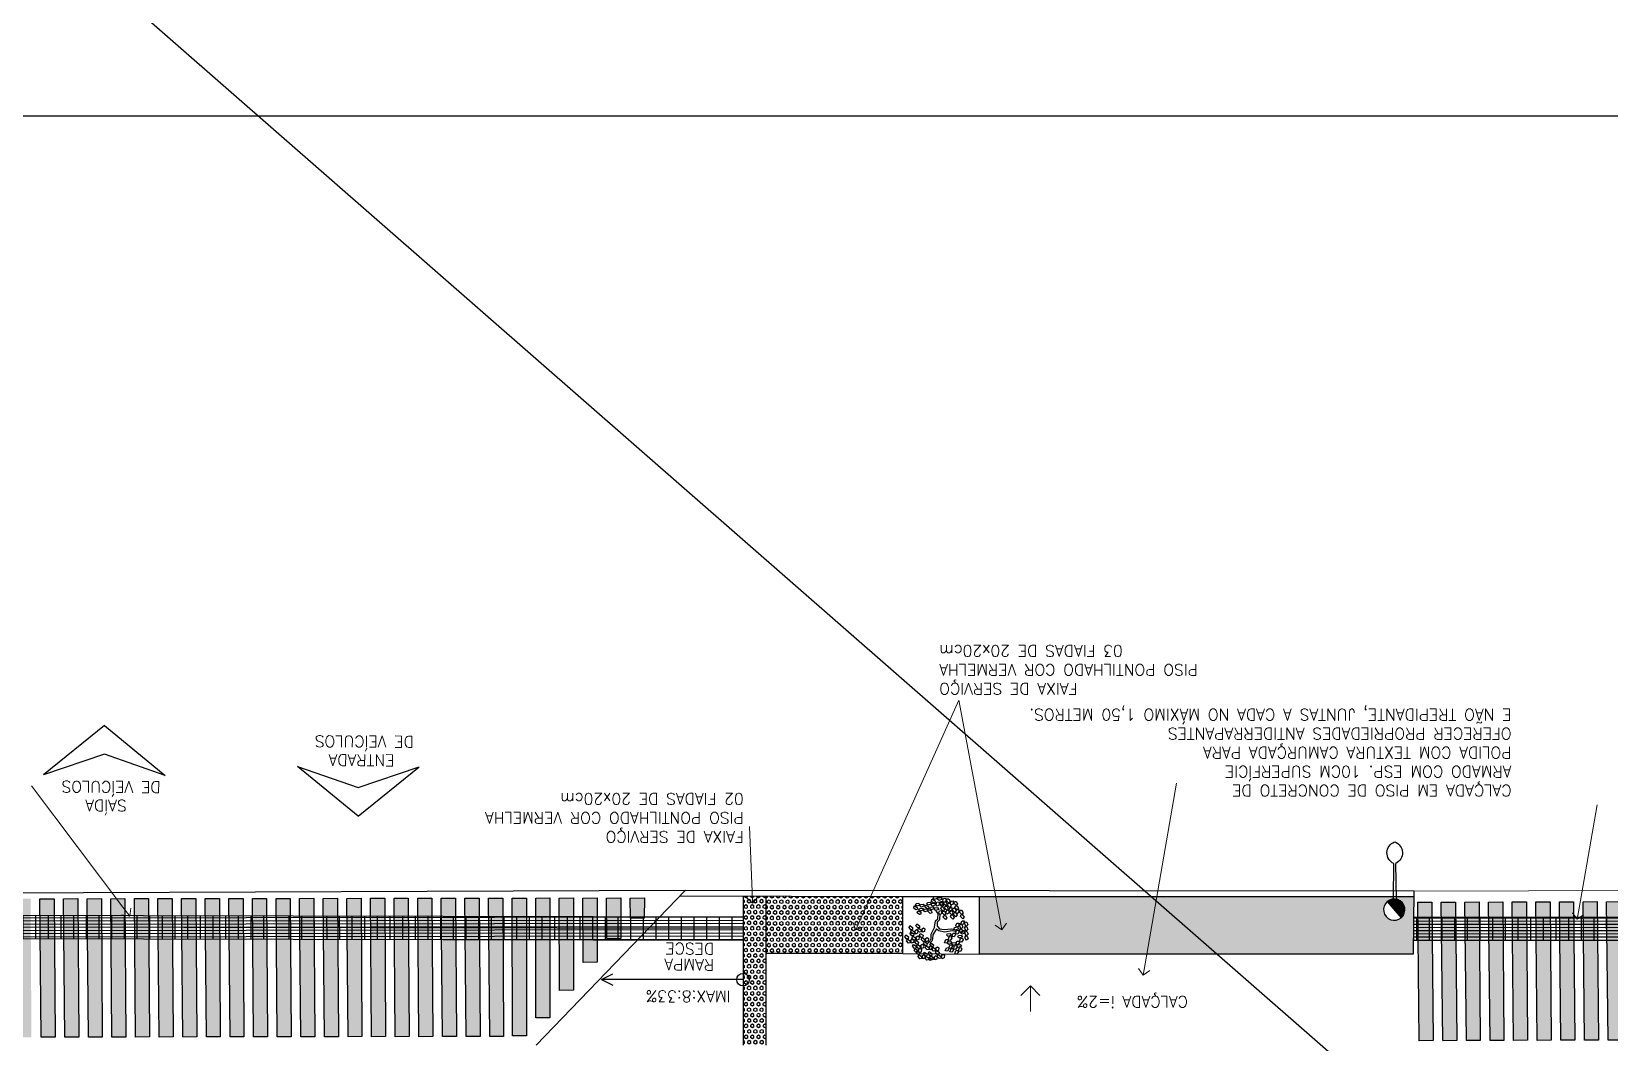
# Model space of a CAD drawing. Extents: x -1057 to 3416, y -340 to 4111.
# Drawn here: x -773.44 to -745.73, y 315.99 to 333.74 of the extents above; entities that cross this region are included whole.
import ezdxf

# ---------------------------------------------------------------- set-up
doc = ezdxf.new("R2010")
doc.units = 0
doc.header["$LTSCALE"] = 50
for name, pattern in [('CONTINU', [0]), ('DGN Style 1', [0.003115, 5.18318e-06, -0.00311]), ('HIDDEN', [9.525, 6.35, -3.175])]:
    doc.linetypes.add(name, pattern=pattern)
doc.layers.add('0.1', color=8, linetype='Continuous', lineweight=13)
doc.layers.add('Margem A3', color=8, linetype='DGN Style 1', lineweight=0)
for name, color, linetype in [('HAC', 1, 'Continuous'), ('luminaria', 10, 'Continuous'), ('medir projeto', 6, 'Continuous'), ('OK', 96, 'Continuous'), ('Poste de cimento', 7, 'Continuous')]:
    doc.layers.add(name, color=color, linetype=linetype)
doc.styles.add('60x100', font='romans.shx', dxfattribs={"height": 0.2})
doc.styles.add('80X50', font='romans.shx')
doc.styles.get("Standard").update_dxf_attribs({"font": 'romans.shx'})
pattern_1 = [(90.064457, (-278.125674, 468.337356), (-0.0549925784, -6.1866e-05), [0.03175, -0.0635]), (210.064457, (-278.125674, 468.337356), (0.027549867, -0.047594037), [0.03175, -0.0635]), (150.064457, (-278.12571, 468.369106), (-0.0274427115, -0.047655903), [0.03175, -0.0635])]

# ---------------------------------------------------------------- blocks, each defined once
blk = doc.blocks.new('poste concreto')
at = {"layer": 'Poste de cimento'}
h = blk.add_hatch(color=256, dxfattribs=at)
h.dxf.hatch_style = 1
h.paths.add_polyline_path([(364866.842, 7758015.357), (364866.767, 7758015.418), (364866.676, 7758015.455), (364866.578, 7758015.47), (364866.48, 7758015.455), (364866.39, 7758015.418), (364866.314, 7758015.357), (364866.254, 7758015.282), (364866.216, 7758015.191), (364866.201, 7758015.093), (364866.956, 7758015.093), (364866.94, 7758015.191), (364866.903, 7758015.282)])
for p, q in [((364866.815, 7758015.406), (364867.773, 7758016.191)), ((364866.886, 7758015.322), (364867.818, 7758016.138)), ((364866.216, 7758015.191), (364866.254, 7758015.282)), ((364866.254, 7758015.282), (364866.314, 7758015.357)), ((364866.314, 7758015.357), (364866.39, 7758015.418)), ((364866.39, 7758015.418), (364866.48, 7758015.455)), ((364866.48, 7758015.455), (364866.578, 7758015.47)), ((364866.578, 7758015.47), (364866.676, 7758015.455)), ((364866.676, 7758015.455), (364866.767, 7758015.418)), ((364866.767, 7758015.418), (364866.842, 7758015.357)), ((364866.842, 7758015.357), (364866.903, 7758015.282)), ((364866.903, 7758015.282), (364866.94, 7758015.191)), ((364866.201, 7758015.093), (364866.216, 7758015.191)), ((364866.216, 7758014.995), (364866.201, 7758015.093)), ((364866.956, 7758015.093), (364866.201, 7758015.093)), ((364866.254, 7758014.904), (364866.216, 7758014.995)), ((364866.314, 7758014.829), (364866.254, 7758014.904)), ((364866.39, 7758014.768), (364866.314, 7758014.829)), ((364866.48, 7758014.731), (364866.39, 7758014.768)), ((364866.578, 7758014.716), (364866.48, 7758014.731)), ((364866.676, 7758014.731), (364866.578, 7758014.716)), ((364866.767, 7758014.768), (364866.676, 7758014.731)), ((364866.842, 7758014.829), (364866.767, 7758014.768)), ((364866.903, 7758014.904), (364866.842, 7758014.829)), ((364866.94, 7758014.995), (364866.903, 7758014.904)), ((364866.94, 7758015.191), (364866.956, 7758015.093)), ((364866.956, 7758015.093), (364866.94, 7758014.995))]:
    blk.add_line(p, q, dxfattribs=at)
for centre, start, end in [((364868.17, 7758016.298), 60.7351, 195.0987), ((364867.989, 7758016.511), 245.3971, 19.7607)]:
    blk.add_arc(centre, 0.411, start, end, dxfattribs=at)
blk = doc.blocks.new('L', base_point=(1.368, 0.591))
at = {"color": 3, "lineweight": -2}
for p, q in [((1.275, 0.567), (1.306, 0.592)), ((1.281, 0.65), (1.312, 0.675)), ((1.294, 0.6), (1.281, 0.65)), ((1.322, 0.591), (1.294, 0.6)), ((1.306, 0.592), (1.336, 0.538)), ((1.312, 0.675), (1.342, 0.621)), ((1.342, 0.621), (1.322, 0.591)), ((1.288, 0.517), (1.275, 0.567)), ((1.317, 0.508), (1.288, 0.517)), ((1.336, 0.538), (1.317, 0.508)), ((1.337, 0.489), (1.356, 0.548)), ((1.376, 0.484), (1.337, 0.489)), ((1.356, 0.548), (1.391, 0.554)), ((1.404, 0.527), (1.376, 0.484)), ((1.391, 0.554), (1.404, 0.527))]:
    blk.add_line(p, q, dxfattribs=at)
blk = doc.blocks.new('Árvore-13')
at = {"color": 3}
for p, q in [((-0.795, 0.302), (-0.961, 0.415)), ((-0.795, 0.406), (-0.953, 0.499)), ((-0.357, 0.349), (-0.795, 0.406)), ((-0.366, 0.227), (-0.795, 0.302)), ((-0.129, 0.105), (-0.366, 0.227)), ((-0.068, 0.19), (-0.357, 0.349)), ((-0.068, -0.036), (-0.129, 0.105)), ((0.029, 0.068), (-0.068, 0.19)), ((0.029, 0.068), (0.318, 0.331)), ((0.116, -0.055), (0.283, 0.133)), ((0.283, 0.133), (0.423, 0.284)), ((0.318, 0.331), (0.405, 0.537)), ((0.405, 0.537), (0.484, 0.659)), ((0.423, 0.284), (0.502, 0.509)), ((0.484, 0.659), (0.572, 0.715)), ((0.502, 0.509), (0.633, 0.668)), ((0.572, 0.715), (0.607, 0.819)), ((0.633, 0.668), (0.782, 0.715)), ((-0.296, -0.392), (-0.418, -0.693)), ((-0.199, -0.449), (-0.313, -0.74)), ((-0.313, -0.74), (-0.243, -0.89)), ((-0.147, -0.299), (-0.296, -0.392)), ((-0.05, -0.383), (-0.199, -0.449)), ((-0.068, -0.036), (-0.147, -0.299)), ((0.116, -0.055), (-0.05, -0.383))]:
    blk.add_line(p, q, dxfattribs=at)
at = {"color": 3, "xscale": 3.048, "yscale": 3.048, "zscale": 3.048}
for p, rotation in [((-0.716, 1.448), 295.0165150851705), ((0.169, 1.448), 190.1248425347958), ((-1.303, 0.884), 347.8021081598379), ((-0.926, 0.959), 295.0165150851705), ((-0.488, 1.26), 295.0165150851705), ((-0.348, 0.687), 295.0165150851705), ((-0.252, 1.138), 295.0165150851705), ((0.353, 0.95), 190.1248425347958), ((0.581, 1.401), 190.1248425347958), ((0.677, 0.781), 190.1248425347958), ((0.852, 1.344), 190.1248425347958), ((1.124, 0.565), 190.1248425347958), ((1.211, 1.147), 190.1248425347958), ((1.317, 0.753), 190.1248425347958), ((-1.443, 0.368), 347.8021081598379), ((-1.128, 0.415), 347.8021081598379), ((-0.848, 0.462), 295.0165150851705), ((0.765, 0.274), 190.1248425347958), ((0.8, -0.299), 190.1248425347958), ((1.203, -0.317), 190.1248425347958), ((1.246, 0.039), 190.1248425347958), ((1.579, 0.114), 190.1248425347958), ((-0.103, -0.899), 66.16076666471405), ((0.502, -1.003), 66.16076666471405), ((-0.453, -1.397), 66.16076666471405), ((-0.015, -1.19), 66.16076666471405), ((0.616, -1.322), 66.16076666471405)]:
    blk.add_blockref('L', p, dxfattribs=dict(at, rotation=rotation))
for p in [(-1.391, -0.308), (-1.233, -0.881), (-1.049, -0.533), (-0.874, -1.134), (-0.848, -0.449), (-0.672, -1.021), (-0.453, -1.04), (-0.445, -0.543)]:
    blk.add_blockref('L', p, dxfattribs=at)
blk = doc.blocks.new('_Open90')
at = {"color": 0, "linetype": 'ByBlock', "lineweight": -2}
for p, q in [((0, 0), (-1, 0)), ((-0.5, 0.5), (0, 0)), ((0, 0), (-0.5, -0.5))]:
    blk.add_line(p, q, dxfattribs=at)

msp = doc.modelspace()

# ---------------------------------------------------------------- hatches: boundary and pattern name
at = {"layer": '0.1', "linetype": 'CONTINU', "lineweight": -2}
h = msp.add_hatch(color=7, dxfattribs=at)
h.dxf.hatch_style = 1
h.paths.add_polyline_path([(-778.259, 317.957), (-778.014, 317.96), (-778.014, 318.498), (-778.264, 318.496)])
h.paths.add_polyline_path([(-777.844, 317.574), (-777.599, 317.576), (-777.599, 318.502), (-777.849, 318.5)])
h.paths.add_polyline_path([(-777.429, 317.132), (-777.184, 317.134), (-777.185, 318.503), (-777.435, 318.5)])
h.paths.add_polyline_path([(-777.014, 316.819), (-776.769, 316.821), (-776.77, 318.503), (-777.02, 318.501)])
h.paths.add_polyline_path([(-776.599, 316.392), (-776.354, 316.394), (-776.356, 318.51), (-776.606, 318.508)])
h.paths.add_polyline_path([(-776.184, 316.061), (-775.939, 316.063), (-775.941, 318.51), (-776.191, 318.508)])
h.paths.add_polyline_path([(-775.755, 316.077), (-775.51, 316.079), (-775.527, 318.511), (-775.777, 318.508)])
h.paths.add_polyline_path([(-775.341, 316.077), (-775.096, 316.079), (-775.112, 318.511), (-775.362, 318.509)])
h.paths.add_polyline_path([(-774.926, 316.078), (-774.681, 316.08), (-774.698, 318.512), (-774.948, 318.509)])
h.paths.add_polyline_path([(-774.512, 316.079), (-774.267, 316.081), (-774.283, 318.512), (-774.533, 318.51)])
h.paths.add_polyline_path([(-774.097, 316.079), (-773.852, 316.081), (-773.869, 318.513), (-774.119, 318.511)])
h.paths.add_polyline_path([(-773.683, 316.08), (-773.438, 316.082), (-773.454, 318.513), (-773.704, 318.511)])
h.paths.add_polyline_path([(-773.268, 316.08), (-773.023, 316.082), (-773.04, 318.514), (-773.289, 318.512)])
h.paths.add_polyline_path([(-772.854, 316.081), (-772.609, 316.083), (-772.625, 318.515), (-772.875, 318.513)])
h.paths.add_polyline_path([(-772.439, 316.081), (-772.194, 316.084), (-772.21, 318.515), (-772.46, 318.513)])
h.paths.add_polyline_path([(-772.025, 316.082), (-771.78, 316.084), (-771.796, 318.516), (-772.046, 318.514)])
h.paths.add_polyline_path([(-771.61, 316.083), (-771.365, 316.085), (-771.381, 318.517), (-771.631, 318.515)])
h.paths.add_polyline_path([(-771.196, 316.084), (-770.951, 316.086), (-770.967, 318.518), (-771.217, 318.516)])
h.paths.add_polyline_path([(-770.781, 316.084), (-770.536, 316.086), (-770.552, 318.518), (-770.802, 318.516)])
h.paths.add_polyline_path([(-770.367, 316.085), (-770.122, 316.087), (-770.138, 318.519), (-770.388, 318.516)])
h.paths.add_polyline_path([(-769.952, 316.085), (-769.707, 316.087), (-769.723, 318.519), (-769.973, 318.517)])
h.paths.add_polyline_path([(-769.538, 316.086), (-769.293, 316.088), (-769.309, 318.52), (-769.559, 318.518)])
h.paths.add_polyline_path([(-769.123, 316.087), (-768.878, 316.089), (-768.894, 318.52), (-769.144, 318.518)])
h.paths.add_polyline_path([(-768.709, 316.087), (-768.464, 316.089), (-768.48, 318.521), (-768.73, 318.519)])
h.paths.add_polyline_path([(-768.294, 316.088), (-768.049, 316.09), (-768.065, 318.521), (-768.315, 318.519)])
h.paths.add_polyline_path([(-767.88, 316.089), (-767.635, 316.091), (-767.651, 318.522), (-767.901, 318.52)])
h.paths.add_polyline_path([(-767.465, 316.089), (-767.22, 316.091), (-767.236, 318.523), (-767.486, 318.521)])
h.paths.add_polyline_path([(-767.051, 316.089), (-766.806, 316.092), (-766.822, 318.523), (-767.072, 318.521)])
h.paths.add_polyline_path([(-766.636, 316.09), (-766.391, 316.092), (-766.407, 318.524), (-766.657, 318.522)])
h.paths.add_polyline_path([(-766.222, 316.091), (-765.977, 316.093), (-765.993, 318.525), (-766.243, 318.523)])
h.paths.add_polyline_path([(-765.807, 316.091), (-765.562, 316.093), (-765.578, 318.525), (-765.828, 318.523)])
h.paths.add_polyline_path([(-765.393, 316.092), (-765.148, 316.094), (-765.164, 318.526), (-765.414, 318.523)])
h.paths.add_polyline_path([(-764.994, 316.105), (-764.748, 316.107), (-764.749, 318.526), (-764.999, 318.524)])
h.paths.add_polyline_path([(-764.58, 316.422), (-764.334, 316.424), (-764.335, 318.527), (-764.585, 318.524)])
h.paths.add_polyline_path([(-764.166, 316.903), (-763.92, 316.905), (-763.92, 318.527), (-764.17, 318.525)])
h.paths.add_polyline_path([(-763.752, 317.395), (-763.506, 317.397), (-763.506, 318.528), (-763.756, 318.525)])
h.paths.add_polyline_path([(-763.338, 317.811), (-763.092, 317.813), (-763.091, 318.528), (-763.341, 318.526)])
h.paths.add_polyline_path([(-762.923, 318.172), (-762.678, 318.174), (-762.677, 318.528), (-762.927, 318.526)])
h = msp.add_hatch(color=7, dxfattribs=at)
h.dxf.hatch_style = 1
h.paths.add_polyline_path([(-748.848, 318.454), (-749.098, 318.451), (-749.073, 316.019), (-748.828, 316.022)])
h.paths.add_polyline_path([(-748.434, 318.455), (-748.684, 318.452), (-748.658, 316.02), (-748.413, 316.023)])
h.paths.add_polyline_path([(-748.244, 316.022), (-747.999, 316.024), (-748.019, 318.456), (-748.269, 318.453)])
h.paths.add_polyline_path([(-747.605, 318.457), (-747.854, 318.455), (-747.829, 316.023), (-747.584, 316.026)])
h.paths.add_polyline_path([(-747.19, 318.459), (-747.44, 318.456), (-747.415, 316.024), (-747.17, 316.027)])
h.paths.add_polyline_path([(-746.775, 318.46), (-747.025, 318.457), (-747, 316.026), (-746.755, 316.028)])
h.paths.add_polyline_path([(-746.361, 318.461), (-746.611, 318.459), (-746.586, 316.027), (-746.341, 316.03)])
h = msp.add_hatch(color=7, dxfattribs=at)
h.dxf.hatch_style = 1
h.paths.add_polyline_path([(-746.171, 316.028), (-745.926, 316.031), (-745.946, 318.463), (-746.196, 318.46)])
h.paths.add_polyline_path([(-745.532, 318.464), (-745.782, 318.461), (-745.757, 316.029), (-745.512, 316.032)])
h.paths.add_polyline_path([(-745.342, 316.031), (-745.097, 316.034), (-745.117, 318.465), (-745.367, 318.463)])
h.paths.add_polyline_path([(-744.928, 316.032), (-744.683, 316.035), (-744.703, 318.466), (-744.953, 318.464)])
h.paths.add_polyline_path([(-744.513, 316.033), (-744.268, 316.036), (-744.288, 318.468), (-744.538, 318.465)])
at = {"layer": 'HAC'}
h = msp.add_hatch(dxfattribs=at)
h.set_pattern_fill('HEX', color=256, scale=0.01, angle=90.0645, style=0)
h.set_pattern_definition([(90.064457, (-317.376184, 537.64436), (-0.0549925784, -6.1866e-05), [0.03175, -0.0635]), (210.064457, (-317.376184, 537.64436), (0.027549867, -0.047594037), [0.03175, -0.0635]), (150.064457, (-317.37622, 537.67611), (-0.0274427115, -0.047655903), [0.03175, -0.0635])])
h.paths.add_polyline_path([(-760.542, 318.555), (-760.942, 318.555), (-760.944, 315.944), (-760.544, 315.944)])
h = msp.add_hatch(dxfattribs=at)
h.set_pattern_fill('HEX', color=256, scale=0.01, angle=90.0645, style=0)
h.set_pattern_definition(pattern_1)
h.paths.add_polyline_path([(-758.141, 317.549), (-758.139, 318.549), (-760.542, 318.554), (-760.543, 317.554)])
h = msp.add_hatch(dxfattribs=at)
h.set_pattern_fill('HEX', color=256, scale=0.01, angle=90.0645, style=0)
h.set_pattern_definition(pattern_1)
h.paths.add_polyline_path([(-756.792, 317.54), (-749.177, 317.539), (-749.174, 317.981), (-749.174, 318.181), (-749.172, 318.181), (-749.17, 318.546), (-749.471, 318.546), (-749.469, 318.502), (-749.449, 318.498), (-749.406, 318.476), (-749.368, 318.444), (-749.342, 318.402), (-749.326, 318.355), (-749.325, 318.307), (-749.334, 318.26), (-749.356, 318.216), (-749.388, 318.178), (-749.43, 318.152), (-749.477, 318.137), (-749.525, 318.135), (-749.573, 318.144), (-749.616, 318.166), (-749.654, 318.198), (-749.68, 318.24), (-749.696, 318.287), (-749.697, 318.335), (-749.688, 318.383), (-749.666, 318.427), (-749.634, 318.464), (-749.592, 318.49), (-749.545, 318.506), (-749.524, 318.506), (-749.524, 318.546), (-756.79, 318.546)])
at = {"layer": 'medir projeto', "linetype": 'CONTINU', "lineweight": -2}
h = msp.add_hatch(dxfattribs=at)
h.set_pattern_fill('GRATE', color=1, scale=0.07, angle=180.061)
h.set_pattern_definition([(180.061047, (-278.125674, 468.337356), (5.92e-05, -0.0555624685), []), (270.061047, (-278.12567, 468.33736), (0.22224987, 0.0002368), [])])
h.paths.add_polyline_path([(-778.251, 317.816), (-762.802, 317.785), (-762.402, 318.2), (-778.669, 318.232)])
h.paths.add_polyline_path([(-762.802, 317.785), (-760.943, 317.781), (-760.943, 318.197), (-762.402, 318.2)])
h.paths.add_polyline_path([(-779.376, 317.818), (-778.251, 317.816), (-778.669, 318.232), (-779.376, 318.234), (-779.376, 318.026)])
h = msp.add_hatch(dxfattribs=at)
h.set_pattern_fill('GRATE', color=1, scale=0.07, angle=180.061)
h.set_pattern_definition([(180.061047, (-478.68879, -49.69405), (5.92e-05, -0.0555624685), []), (270.061047, (-478.6888, -49.69405), (0.22224987, 0.0002368), [])])
h.paths.add_polyline_path([(-730.396, 317.793), (-730.396, 318.193), (-749.176, 318.179), (-749.175, 317.779)])

# ---------------------------------------------------------------- linework, layer by layer
at = {"layer": '0.1', "color": 8, "linetype": 'CONTINU', "lineweight": -2}
for p, q in [((-772.153, 321.553), (-773.225, 320.688)), ((-772.153, 321.553), (-771.09, 320.677)), ((-772.156, 321.051), (-773.225, 320.688)), ((-771.09, 320.677), (-772.156, 321.051)), ((-767.703, 319.962), (-768.766, 320.838)), ((-768.766, 320.838), (-767.7, 320.464)), ((-767.703, 319.962), (-766.631, 320.827)), ((-767.7, 320.464), (-766.631, 320.827))]:
    msp.add_line(p, q, dxfattribs=at)
at = {"layer": '0.1', "color": 8}
for p, q in [((-749.169, 318.646), (-730.195, 318.698)), ((-755.9, 316.981), (-756.068, 316.815)), ((-755.9, 316.53), (-755.9, 316.981)), ((-755.9, 316.981), (-755.732, 316.815))]:
    msp.add_line(p, q, dxfattribs=at)
at = {"layer": '0.1', "color": 7}
for points in [[(-758.882, 318.152), (-757.155, 322)], [(-756.437, 318.166), (-757.155, 322)], [(-753.883, 317.37), (-753.334, 320.544)], [(-771.834, 318.368), (-773.435, 320.497)], [(-746.266, 318.349), (-745.946, 320.165)], [(-760.786, 318.635), (-760.828, 319.782)]]:
    msp.add_lwpolyline(points, dxfattribs=at)
at = {"layer": '0.1', "color": 7, "linetype": 'CONTINU', "lineweight": -2}
for points in [[(-773.268, 316.081), (-773.289, 318.512), (-773.04, 318.514), (-773.023, 316.082), (-773.268, 316.08)], [(-772.854, 316.081), (-772.875, 318.513), (-772.625, 318.515), (-772.609, 316.083), (-772.854, 316.081)], [(-772.439, 316.082), (-772.46, 318.513), (-772.21, 318.515), (-772.194, 316.084), (-772.439, 316.081)], [(-772.025, 316.082), (-772.046, 318.514), (-771.796, 318.516), (-771.78, 316.084), (-772.025, 316.082)], [(-771.61, 316.083), (-771.631, 318.515), (-771.381, 318.517), (-771.365, 316.085), (-771.61, 316.083)], [(-771.196, 316.084), (-771.217, 318.516), (-770.967, 318.518), (-770.951, 316.086), (-771.196, 316.084)], [(-770.781, 316.085), (-770.802, 318.516), (-770.552, 318.518), (-770.536, 316.086), (-770.781, 316.084)], [(-770.367, 316.085), (-770.388, 318.516), (-770.138, 318.519), (-770.122, 316.087), (-770.367, 316.085)], [(-769.952, 316.086), (-769.973, 318.517), (-769.723, 318.519), (-769.707, 316.087), (-769.952, 316.085)], [(-769.538, 316.087), (-769.559, 318.518), (-769.309, 318.52), (-769.293, 316.088), (-769.538, 316.086)], [(-769.123, 316.087), (-769.144, 318.518), (-768.894, 318.52), (-768.878, 316.089), (-769.123, 316.087)], [(-768.709, 316.088), (-768.73, 318.519), (-768.48, 318.521), (-768.464, 316.089), (-768.709, 316.087)], [(-768.294, 316.088), (-768.315, 318.519), (-768.065, 318.521), (-768.049, 316.09), (-768.294, 316.088)], [(-767.88, 316.089), (-767.901, 318.52), (-767.651, 318.522), (-767.635, 316.091), (-767.88, 316.089)], [(-767.465, 316.089), (-767.486, 318.521), (-767.236, 318.523), (-767.22, 316.091), (-767.465, 316.089)], [(-767.051, 316.09), (-767.072, 318.521), (-766.822, 318.523), (-766.806, 316.092), (-767.051, 316.089)], [(-766.636, 316.09), (-766.657, 318.522), (-766.407, 318.524), (-766.391, 316.092), (-766.636, 316.09)], [(-766.222, 316.091), (-766.243, 318.523), (-765.993, 318.525), (-765.977, 316.093), (-766.222, 316.091)], [(-765.807, 316.092), (-765.828, 318.523), (-765.578, 318.525), (-765.562, 316.093), (-765.807, 316.091)], [(-765.393, 316.092), (-765.414, 318.523), (-765.164, 318.526), (-765.148, 316.094), (-765.393, 316.092)], [(-764.994, 316.106), (-764.999, 318.524), (-764.749, 318.526), (-764.748, 316.107), (-764.994, 316.105)], [(-764.58, 316.422), (-764.585, 318.524), (-764.335, 318.527), (-764.334, 316.424), (-764.58, 316.422)], [(-764.166, 316.903), (-764.17, 318.525), (-763.92, 318.527), (-763.92, 316.905), (-764.166, 316.903)], [(-763.752, 317.396), (-763.756, 318.525), (-763.506, 318.528), (-763.506, 317.397), (-763.752, 317.395)], [(-763.338, 317.812), (-763.341, 318.526), (-763.091, 318.528), (-763.092, 317.813), (-763.338, 317.811)], [(-762.923, 318.173), (-762.927, 318.526), (-762.677, 318.528), (-762.678, 318.174), (-762.923, 318.172)], [(-749.073, 316.02), (-749.098, 318.451), (-748.848, 318.454), (-748.828, 316.022), (-749.073, 316.019)], [(-748.658, 316.021), (-748.684, 318.452), (-748.434, 318.455), (-748.413, 316.023), (-748.658, 316.02)], [(-748.244, 316.022), (-748.269, 318.453), (-748.019, 318.456), (-747.999, 316.024), (-748.244, 316.022)], [(-747.829, 316.024), (-747.854, 318.455), (-747.605, 318.457), (-747.584, 316.026), (-747.829, 316.023)], [(-747.415, 316.025), (-747.44, 318.456), (-747.19, 318.459), (-747.17, 316.027), (-747.415, 316.024)], [(-747, 316.026), (-747.025, 318.457), (-746.775, 318.46), (-746.755, 316.028), (-747, 316.026)], [(-746.586, 316.028), (-746.611, 318.459), (-746.361, 318.461), (-746.341, 316.03), (-746.586, 316.027)], [(-746.171, 316.029), (-746.196, 318.46), (-745.946, 318.463), (-745.926, 316.031), (-746.171, 316.028)], [(-745.757, 316.03), (-745.782, 318.461), (-745.532, 318.464), (-745.512, 316.032), (-745.757, 316.029)]]:
    msp.add_lwpolyline(points, dxfattribs=at)
at = {"layer": 'Margem A3', "color": 7, "linetype": 'CONTINU', "lineweight": -2}
for p, q in [((-761.962, 318.657), (-779.033, 318.595)), ((-764.575, 315.943), (-761.962, 318.657)), ((-749.169, 318.646), (-761.962, 318.657)), ((-758.139, 318.549), (-762.058, 318.558)), ((-760.942, 318.554), (-760.944, 315.944)), ((-760.542, 318.554), (-760.544, 315.944)), ((-749.169, 318.546), (-758.139, 318.549)), ((-758.141, 317.549), (-760.545, 317.554)), ((-749.177, 317.539), (-756.791, 317.54)), ((-763.432, 317.096), (-763.233, 317.195)), ((-760.944, 317.093), (-763.432, 317.096)), ((-763.432, 317.096), (-763.233, 316.997))]:
    msp.add_line(p, q, dxfattribs=at)
msp.add_circle((-760.944, 317.093), 0.11, dxfattribs=at)
at = {"layer": 'medir projeto', "color": 5, "linetype": 'CONTINU', "lineweight": -2}
msp.add_line((-643.155, 221.816), (-831.652, 386.646), dxfattribs=at)
at = {"layer": 'medir projeto', "color": 7, "linetype": 'CONTINU', "lineweight": -2}
for p, q in [((-749.169, 318.646), (-749.177, 317.539)), ((-758.141, 317.549), (-758.139, 318.549)), ((-756.791, 317.541), (-756.791, 318.549)), ((-760.943, 317.989), (-779.376, 318.026)), ((-758.141, 317.549), (-756.791, 317.541))]:
    msp.add_line(p, q, dxfattribs=at)
for points in [[(-807.083, 332.262), (-663.532, 332.262), (-663.532, 241.736), (-807.083, 241.736)], [(-760.943, 317.781), (-779.376, 317.818), (-779.376, 318.234), (-760.943, 318.197)], [(-730.394, 317.793), (-730.395, 318.193), (-749.174, 318.181), (-749.174, 317.781)]]:
    msp.add_lwpolyline(points, close=True, dxfattribs=at)

# ---------------------------------------------------------------- block references
at = {"layer": '0.1', "color": 7, "xscale": 0.2, "yscale": 0.2, "zscale": 0.2}
for p, rotation in [((-760.778, 318.436), 272.1201040896979), ((-771.713, 318.208), 306.9572610975691), ((-746.301, 318.152), 259.9889545420696), ((-758.964, 317.97), 245.8210280892103), ((-756.401, 317.97), 280.5967120206391), ((-753.917, 317.173), 260.1857302911186)]:
    msp.add_blockref('_Open90', p, dxfattribs=dict(at, rotation=rotation))
at = {"layer": 'luminaria', "xscale": -0.4999999999999999, "yscale": 0.5, "zscale": 0.4999999999999999, "rotation": 310.6757652865724}
msp.add_blockref('poste concreto', (-2823722.029, -2666291.439), dxfattribs=at)
at = {"layer": 'OK', "color": 3, "linetype": 'HIDDEN', "xscale": 0.3107660917594164, "yscale": 0.3107660917594164, "zscale": 0.3107660917594164, "rotation": 196.6362105508731}
msp.add_blockref('Árvore-13', (-757.545, 318.006), dxfattribs=at)

# ---------------------------------------------------------------- texts
at = {"layer": '0.1', "color": 7}
for s, p in [('DE VEÍCULOS ', (-766.724, 321.37)), ('ENTRADA', (-767.064, 321.043)), ('DE VEÍCULOS ', (-771.17, 320.573)), ('SAÍDA', (-771.766, 320.248))]:
    msp.add_text(s, height=0.2, rotation=179.7175, dxfattribs=at).set_placement(p)
at = {"layer": '0.1', "color": 7, "style": '80X50'}
msp.add_text('CALÇADA i=2%%%', height=0.2, rotation=180, dxfattribs=at).set_placement((-753.133, 316.803))
at = {"layer": '0.1', "color": 7, "char_height": 0.2, "rotation": 180, "style": '60x100'}
for s, insert, attachment_point in [('FAIXA DE SERVIÇO\\PPISO PONTILHADO COR VERMELHA \\P03 FIADAS DE 20x20cm', (-757.5, 322.1), 3), ('CALÇADA EM PISO DE CONCRETO DE \\PARMADO COM ESP. 10CM SUPERFÍCIE \\PPOLIDA COM TEXTURA CAMURÇADA PARA\\POFERECER PROPRIEDADES ANTIDERRAPANTES\\PE NÃO TREPIDANTE, JUNTAS A CADA NO MÁXIMO 1,50 METROS.', (-747.452, 320.312), 1), ('FAIXA DE SERVIÇO\\PPISO PONTILHADO COR VERMELHA \\P02 FIADAS DE 20x20cm', (-760.932, 319.5), 1)]:
    msp.add_mtext(s, dxfattribs=dict(at, insert=insert, attachment_point=attachment_point))
at = {"layer": 'Margem A3', "color": 7, "linetype": 'CONTINU', "lineweight": -2}
for s, p in [('DESCE', (-761.451, 317.734)), ('RAMPA', (-761.452, 317.453)), ('IMAX:8:33%%%', (-761.163, 316.894))]:
    msp.add_text(s, height=0.2, rotation=179.7175, dxfattribs=at).set_placement(p)

doc.saveas('drawing.dxf')
